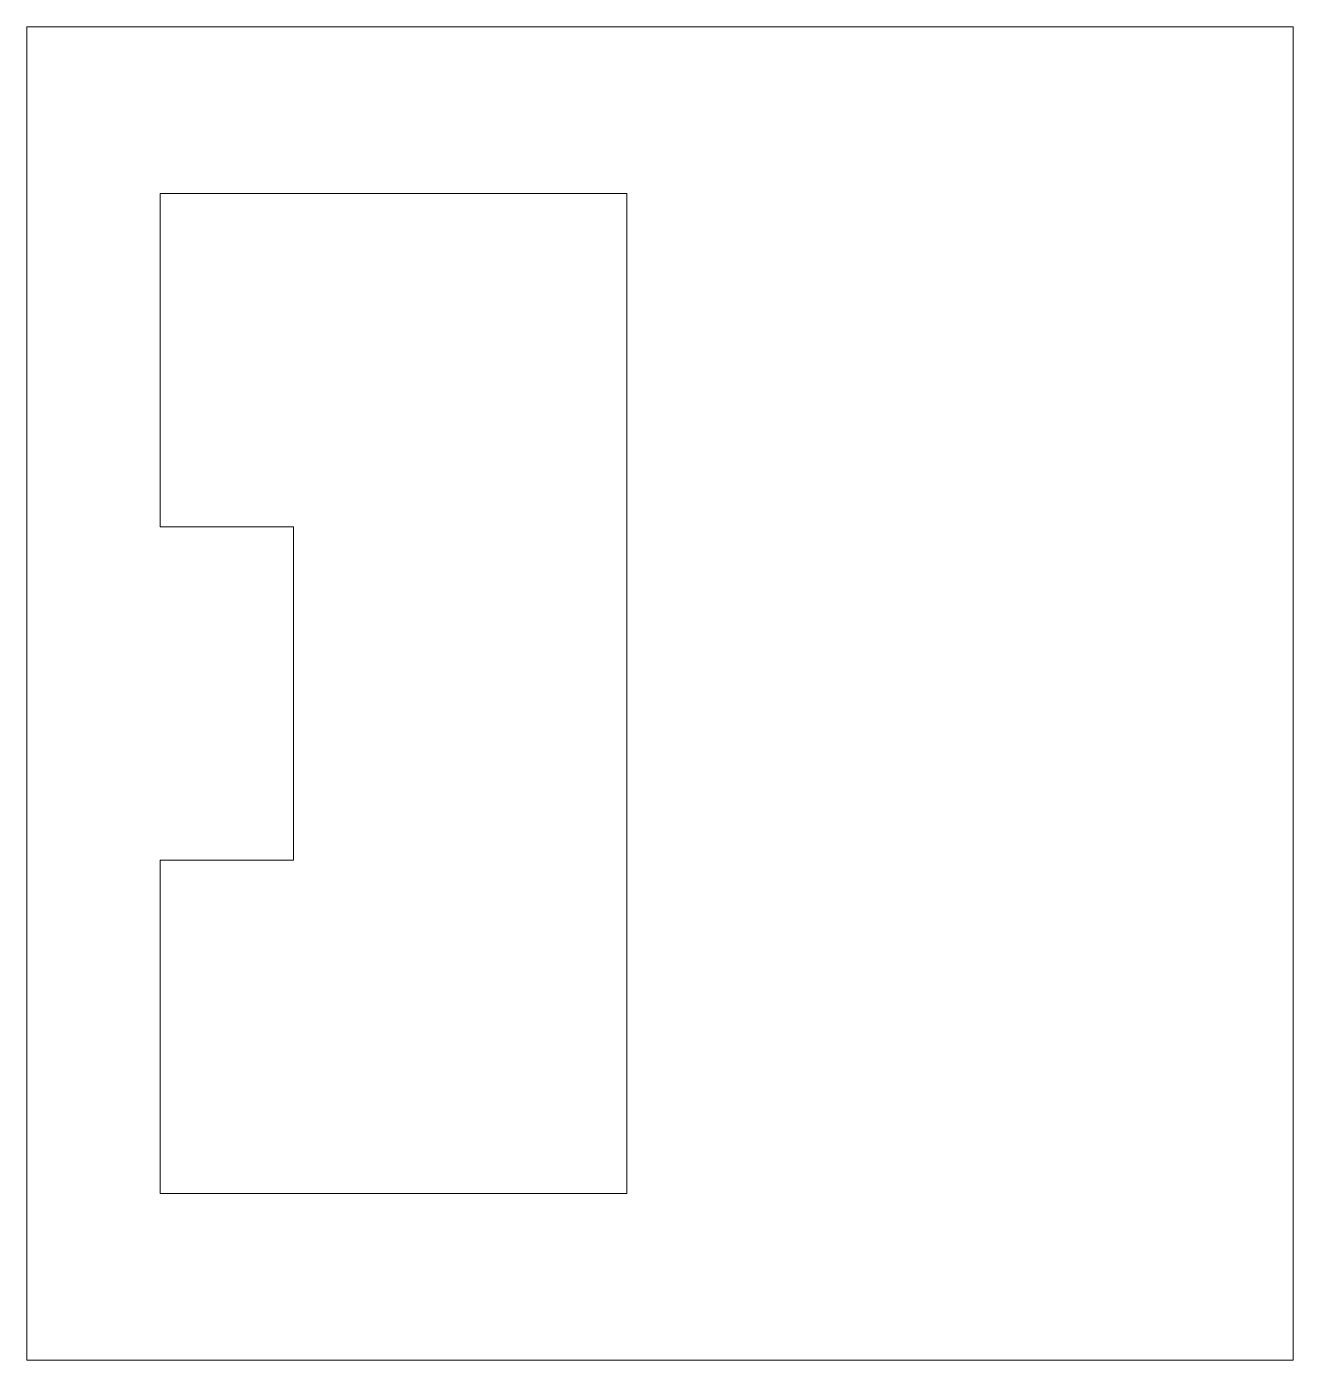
# Model space of a CAD drawing. Header units: millimetres. Extents: x -4 to 15, y -10 to 10.
import ezdxf

# ---------------------------------------------------------------- set-up
doc = ezdxf.new("R2010")
doc.units = ezdxf.units.MM

msp = doc.modelspace()

# ---------------------------------------------------------------- linework, layer by layer
at = {"color": 7, "linetype": 'Continuous', "lineweight": 15}
for p, q in [((15, 10), (-4, 10)), ((-4, 10), (-4, -10)), ((15, -10), (15, 10)), ((5, 7.5), (-2, 7.5)), ((-2, 7.5), (-2, 2.5)), ((5, -7.5), (5, 7.5)), ((-2, 2.5), (0, 2.5)), ((0, 2.5), (0, -2.5)), ((-2, -2.5), (-2, -7.5)), ((0, -2.5), (-2, -2.5)), ((-2, -7.5), (5, -7.5)), ((-4, -10), (15, -10))]:
    msp.add_line(p, q, dxfattribs=at)

doc.saveas('drawing.dxf')
